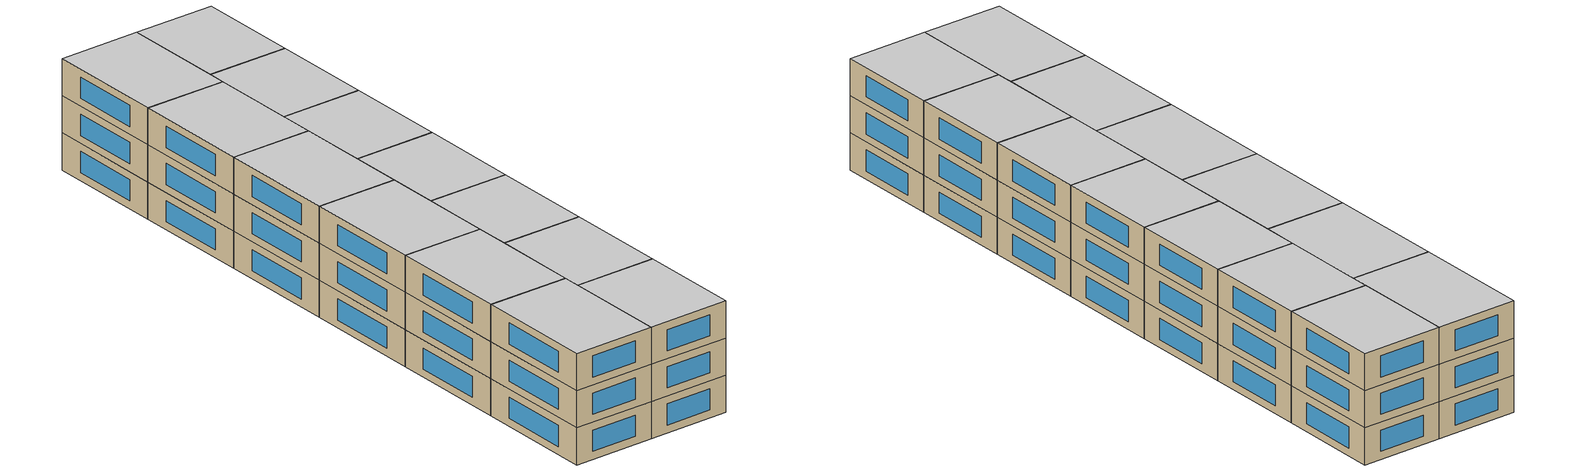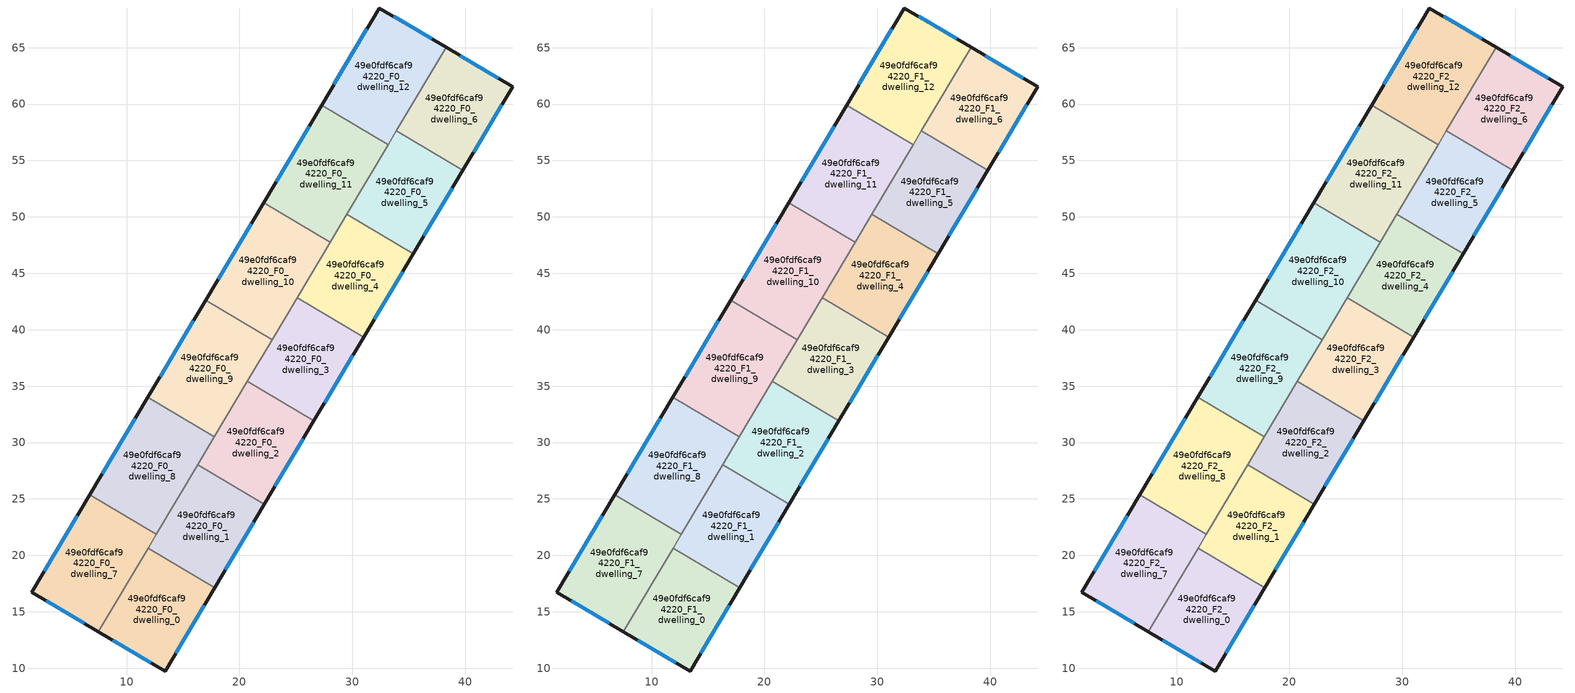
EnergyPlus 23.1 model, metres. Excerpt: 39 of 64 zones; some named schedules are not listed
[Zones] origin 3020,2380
49e0fdf6caf94220_F0_dwelling_0
 floor ground (EU_floor_Construction): 17.81,17.14 13.41,9.75 7.51,13.24 11.92,20.65 z0
 wall outside (EU_wall_Construction): 7.51,13.24 13.41,9.75 17.81,17.14 z0:3
 wall to 49e0fdf6caf94220_F0_dwelling_1 (EU_wall_Construction): 17.81,17.14 11.92,20.65 z0:3
 wall to 49e0fdf6caf94220_F0_dwelling_7 (EU_wall_Construction): 11.92,20.65 7.51,13.24 z0:3
 window (EU_Window_Construction): 14.36,11.34 16.87,15.56 / 8.78,12.49 12.15,10.5 z0.64:2.36
49e0fdf6caf94220_F0_dwelling_1
 floor ground (EU_floor_Construction): 22.21,24.54 17.81,17.14 11.92,20.65 16.32,28.05 z0
 wall outside (EU_wall_Construction): 17.81,17.14 22.21,24.54 z0:3
 wall to 49e0fdf6caf94220_F0_dwelling_2 (EU_wall_Construction): 22.21,24.54 16.32,28.05 z0:3
 wall to 49e0fdf6caf94220_F0_dwelling_8 (EU_wall_Construction): 16.32,28.05 12.64,21.86 z0:3
 wall to 49e0fdf6caf94220_F0_dwelling_7 (EU_wall_Construction): 12.64,21.86 11.92,20.65 z0:3
 window (EU_Window_Construction): 18.75,18.73 21.27,22.96 z0.64:2.36
49e0fdf6caf94220_F0_dwelling_10
 floor ground (EU_floor_Construction): 28.04,47.75 22.9,39.12 17.01,42.63 22.14,51.26 z0
 wall outside (EU_wall_Construction): 22.14,51.26 17.01,42.63 z0:3
 wall to 49e0fdf6caf94220_F0_dwelling_11 (EU_wall_Construction): 28.04,47.75 22.14,51.26 z0:3
 wall to 49e0fdf6caf94220_F0_dwelling_9 (EU_wall_Construction): 17.01,42.63 22.9,39.12 z0:3
 wall to 49e0fdf6caf94220_F0_dwelling_4 (EU_wall_Construction): 25.11,42.84 28.04,47.75 z0:3
 wall to 49e0fdf6caf94220_F0_dwelling_3 (EU_wall_Construction): 22.9,39.12 25.11,42.84 z0:3
 window (EU_Window_Construction): 21.04,49.41 18.11,44.48 z0.64:2.36
49e0fdf6caf94220_F0_dwelling_11
 floor ground (EU_floor_Construction): 33.17,56.39 28.04,47.75 22.14,51.26 27.28,59.89 z0
 wall outside (EU_wall_Construction): 27.28,59.89 22.14,51.26 z0:3
 wall to 49e0fdf6caf94220_F0_dwelling_12 (EU_wall_Construction): 33.17,56.39 27.28,59.89 z0:3
 wall to 49e0fdf6caf94220_F0_dwelling_5 (EU_wall_Construction): 29.51,50.24 33.17,56.39 z0:3
 wall to 49e0fdf6caf94220_F0_dwelling_4 (EU_wall_Construction): 28.04,47.75 29.51,50.24 z0:3
 window (EU_Window_Construction): 26.18,58.04 23.24,53.11 z0.64:2.36
49e0fdf6caf94220_F0_dwelling_12
 floor ground (EU_floor_Construction): 38.31,65.03 33.17,56.39 27.28,59.89 32.41,68.51 z0
 wall outside (EU_wall_Construction): 38.31,65.03 32.41,68.51 27.28,59.89 z0:3
 wall to 49e0fdf6caf94220_F0_dwelling_6 (EU_wall_Construction): 33.91,57.64 38.31,65.03 z0:3
 wall to 49e0fdf6caf94220_F0_dwelling_5 (EU_wall_Construction): 33.17,56.39 33.91,57.64 z0:3
 window (EU_Window_Construction): 37.04,65.77 33.67,67.77 / 31.31,66.67 28.38,61.74 z0.64:2.36
49e0fdf6caf94220_F0_dwelling_2
 floor ground (EU_floor_Construction): 26.61,31.94 22.21,24.54 16.32,28.05 20.72,35.44 z0
 wall outside (EU_wall_Construction): 22.21,24.54 26.61,31.94 z0:3
 wall to 49e0fdf6caf94220_F0_dwelling_3 (EU_wall_Construction): 26.61,31.94 20.72,35.44 z0:3
 wall to 49e0fdf6caf94220_F0_dwelling_9 (EU_wall_Construction): 20.72,35.44 17.77,30.49 z0:3
 wall to 49e0fdf6caf94220_F0_dwelling_8 (EU_wall_Construction): 17.77,30.49 16.32,28.05 z0:3
 window (EU_Window_Construction): 23.15,26.13 25.67,30.35 z0.64:2.36
49e0fdf6caf94220_F0_dwelling_3
 floor ground (EU_floor_Construction): 31.01,39.34 26.61,31.94 20.72,35.44 25.11,42.84 z0
 wall outside (EU_wall_Construction): 26.61,31.94 31.01,39.34 z0:3
 wall to 49e0fdf6caf94220_F0_dwelling_4 (EU_wall_Construction): 31.01,39.34 25.11,42.84 z0:3
 wall to 49e0fdf6caf94220_F0_dwelling_9 (EU_wall_Construction): 22.9,39.12 20.71,35.44 z0:3
 window (EU_Window_Construction): 27.55,33.52 30.07,37.75 z0.64:2.36
49e0fdf6caf94220_F0_dwelling_4
 floor ground (EU_floor_Construction): 35.41,46.73 31.01,39.34 25.11,42.84 29.52,50.24 z0
 wall outside (EU_wall_Construction): 31.01,39.34 35.41,46.73 z0:3
 wall to 49e0fdf6caf94220_F0_dwelling_5 (EU_wall_Construction): 35.41,46.73 29.52,50.24 z0:3
 window (EU_Window_Construction): 31.95,40.92 34.47,45.15 z0.64:2.36
49e0fdf6caf94220_F0_dwelling_5
 floor ground (EU_floor_Construction): 39.81,54.13 35.41,46.73 29.52,50.24 33.91,57.64 z0
 wall outside (EU_wall_Construction): 35.41,46.73 39.81,54.13 z0:3
 wall to 49e0fdf6caf94220_F0_dwelling_6 (EU_wall_Construction): 39.81,54.13 33.91,57.64 z0:3
 window (EU_Window_Construction): 36.35,48.32 38.87,52.55 z0.64:2.36
49e0fdf6caf94220_F0_dwelling_6
 floor ground (EU_floor_Construction): 44.21,61.54 39.81,54.13 33.91,57.64 38.31,65.03 z0
 wall outside (EU_wall_Construction): 39.81,54.13 44.21,61.54 38.31,65.03 z0:3
 window (EU_Window_Construction): 42.95,62.29 39.57,64.28 / 40.75,55.72 43.27,59.95 z0.64:2.36
49e0fdf6caf94220_F0_dwelling_7
 floor ground (EU_floor_Construction): 12.64,21.86 7.51,13.24 1.61,16.73 6.74,25.37 z0
 wall outside (EU_wall_Construction): 6.74,25.37 1.61,16.73 7.51,13.24 z0:3
 wall to 49e0fdf6caf94220_F0_dwelling_8 (EU_wall_Construction): 12.64,21.86 6.74,25.37 z0:3
 window (EU_Window_Construction): 2.87,15.98 6.25,13.99 / 5.64,23.52 2.71,18.58 z0.64:2.36
49e0fdf6caf94220_F0_dwelling_8
 floor ground (EU_floor_Construction): 17.77,30.49 12.64,21.86 6.74,25.37 11.88,34 z0
 wall outside (EU_wall_Construction): 11.88,34 6.74,25.37 z0:3
 wall to 49e0fdf6caf94220_F0_dwelling_9 (EU_wall_Construction): 17.77,30.49 11.88,34 z0:3
 window (EU_Window_Construction): 10.78,32.15 7.84,27.22 z0.64:2.36
49e0fdf6caf94220_F0_dwelling_9
 floor ground (EU_floor_Construction): 22.9,39.12 17.77,30.49 11.88,34 17.01,42.63 z0
 wall outside (EU_wall_Construction): 17.01,42.63 11.88,34 z0:3
 window (EU_Window_Construction): 15.91,40.78 12.98,35.85 z0.64:2.36
49e0fdf6caf94220_F1_dwelling_0
 floor to 49e0fdf6caf94220_F0_dwelling_0 (EU_floor_Construction): 17.81,17.14 13.41,9.75 7.51,13.24 11.92,20.65 z3
 wall outside (EU_wall_Construction): 7.51,13.24 13.41,9.75 17.81,17.14 z3:6
 wall to 49e0fdf6caf94220_F1_dwelling_1 (EU_wall_Construction): 17.81,17.14 11.92,20.65 z3:6
 wall to 49e0fdf6caf94220_F1_dwelling_7 (EU_wall_Construction): 11.92,20.65 7.51,13.24 z3:6
 window (EU_Window_Construction): 14.36,11.34 16.87,15.56 / 8.78,12.49 12.15,10.5 z3.64:5.36
49e0fdf6caf94220_F1_dwelling_1
 floor to 49e0fdf6caf94220_F0_dwelling_1 (EU_floor_Construction): 22.21,24.54 17.81,17.14 11.92,20.65 16.32,28.05 z3
 wall outside (EU_wall_Construction): 17.81,17.14 22.21,24.54 z3:6
 wall to 49e0fdf6caf94220_F1_dwelling_2 (EU_wall_Construction): 22.21,24.54 16.32,28.05 z3:6
 wall to 49e0fdf6caf94220_F1_dwelling_8 (EU_wall_Construction): 16.32,28.05 12.64,21.86 z3:6
 wall to 49e0fdf6caf94220_F1_dwelling_7 (EU_wall_Construction): 12.64,21.86 11.92,20.65 z3:6
 window (EU_Window_Construction): 18.75,18.73 21.27,22.96 z3.64:5.36
49e0fdf6caf94220_F1_dwelling_10
 floor to 49e0fdf6caf94220_F0_dwelling_10 (EU_floor_Construction): 28.04,47.75 22.9,39.12 17.01,42.63 22.14,51.26 z3
 wall outside (EU_wall_Construction): 22.14,51.26 17.01,42.63 z3:6
 wall to 49e0fdf6caf94220_F1_dwelling_11 (EU_wall_Construction): 28.04,47.75 22.14,51.26 z3:6
 wall to 49e0fdf6caf94220_F1_dwelling_9 (EU_wall_Construction): 17.01,42.63 22.9,39.12 z3:6
 wall to 49e0fdf6caf94220_F1_dwelling_4 (EU_wall_Construction): 25.11,42.84 28.04,47.75 z3:6
 wall to 49e0fdf6caf94220_F1_dwelling_3 (EU_wall_Construction): 22.9,39.12 25.11,42.84 z3:6
 window (EU_Window_Construction): 21.04,49.41 18.11,44.48 z3.64:5.36
49e0fdf6caf94220_F1_dwelling_11
 floor to 49e0fdf6caf94220_F0_dwelling_11 (EU_floor_Construction): 33.17,56.39 28.04,47.75 22.14,51.26 27.28,59.89 z3
 wall outside (EU_wall_Construction): 27.28,59.89 22.14,51.26 z3:6
 wall to 49e0fdf6caf94220_F1_dwelling_12 (EU_wall_Construction): 33.17,56.39 27.28,59.89 z3:6
 wall to 49e0fdf6caf94220_F1_dwelling_5 (EU_wall_Construction): 29.51,50.24 33.17,56.39 z3:6
 wall to 49e0fdf6caf94220_F1_dwelling_4 (EU_wall_Construction): 28.04,47.75 29.51,50.24 z3:6
 window (EU_Window_Construction): 26.18,58.04 23.24,53.11 z3.64:5.36
49e0fdf6caf94220_F1_dwelling_12
 floor to 49e0fdf6caf94220_F0_dwelling_12 (EU_floor_Construction): 38.31,65.03 33.17,56.39 27.28,59.89 32.41,68.51 z3
 wall outside (EU_wall_Construction): 38.31,65.03 32.41,68.51 27.28,59.89 z3:6
 wall to 49e0fdf6caf94220_F1_dwelling_6 (EU_wall_Construction): 33.91,57.64 38.31,65.03 z3:6
 wall to 49e0fdf6caf94220_F1_dwelling_5 (EU_wall_Construction): 33.17,56.39 33.91,57.64 z3:6
 window (EU_Window_Construction): 37.04,65.77 33.67,67.77 / 31.31,66.67 28.38,61.74 z3.64:5.36
49e0fdf6caf94220_F1_dwelling_2
 floor to 49e0fdf6caf94220_F0_dwelling_2 (EU_floor_Construction): 26.61,31.94 22.21,24.54 16.32,28.05 20.72,35.44 z3
 wall outside (EU_wall_Construction): 22.21,24.54 26.61,31.94 z3:6
 wall to 49e0fdf6caf94220_F1_dwelling_3 (EU_wall_Construction): 26.61,31.94 20.72,35.44 z3:6
 wall to 49e0fdf6caf94220_F1_dwelling_9 (EU_wall_Construction): 20.72,35.44 17.77,30.49 z3:6
 wall to 49e0fdf6caf94220_F1_dwelling_8 (EU_wall_Construction): 17.77,30.49 16.32,28.05 z3:6
 window (EU_Window_Construction): 23.15,26.13 25.67,30.35 z3.64:5.36
49e0fdf6caf94220_F1_dwelling_3
 floor to 49e0fdf6caf94220_F0_dwelling_3 (EU_floor_Construction): 31.01,39.34 26.61,31.94 20.72,35.44 25.11,42.84 z3
 wall outside (EU_wall_Construction): 26.61,31.94 31.01,39.34 z3:6
 wall to 49e0fdf6caf94220_F1_dwelling_4 (EU_wall_Construction): 31.01,39.34 25.11,42.84 z3:6
 wall to 49e0fdf6caf94220_F1_dwelling_9 (EU_wall_Construction): 22.9,39.12 20.71,35.44 z3:6
 window (EU_Window_Construction): 27.55,33.52 30.07,37.75 z3.64:5.36
49e0fdf6caf94220_F1_dwelling_4
 floor to 49e0fdf6caf94220_F0_dwelling_4 (EU_floor_Construction): 35.41,46.73 31.01,39.34 25.11,42.84 29.52,50.24 z3
 wall outside (EU_wall_Construction): 31.01,39.34 35.41,46.73 z3:6
 wall to 49e0fdf6caf94220_F1_dwelling_5 (EU_wall_Construction): 35.41,46.73 29.52,50.24 z3:6
 window (EU_Window_Construction): 31.95,40.92 34.47,45.15 z3.64:5.36
49e0fdf6caf94220_F1_dwelling_5
 floor to 49e0fdf6caf94220_F0_dwelling_5 (EU_floor_Construction): 39.81,54.13 35.41,46.73 29.52,50.24 33.91,57.64 z3
 wall outside (EU_wall_Construction): 35.41,46.73 39.81,54.13 z3:6
 wall to 49e0fdf6caf94220_F1_dwelling_6 (EU_wall_Construction): 39.81,54.13 33.91,57.64 z3:6
 window (EU_Window_Construction): 36.35,48.32 38.87,52.55 z3.64:5.36
49e0fdf6caf94220_F1_dwelling_6
 floor to 49e0fdf6caf94220_F0_dwelling_6 (EU_floor_Construction): 44.21,61.54 39.81,54.13 33.91,57.64 38.31,65.03 z3
 wall outside (EU_wall_Construction): 39.81,54.13 44.21,61.54 38.31,65.03 z3:6
 window (EU_Window_Construction): 42.95,62.29 39.57,64.28 / 40.75,55.72 43.27,59.95 z3.64:5.36
49e0fdf6caf94220_F1_dwelling_7
 floor to 49e0fdf6caf94220_F0_dwelling_7 (EU_floor_Construction): 12.64,21.86 7.51,13.24 1.61,16.73 6.74,25.37 z3
 wall outside (EU_wall_Construction): 6.74,25.37 1.61,16.73 7.51,13.24 z3:6
 wall to 49e0fdf6caf94220_F1_dwelling_8 (EU_wall_Construction): 12.64,21.86 6.74,25.37 z3:6
 window (EU_Window_Construction): 2.87,15.98 6.25,13.99 / 5.64,23.52 2.71,18.58 z3.64:5.36
49e0fdf6caf94220_F1_dwelling_8
 floor to 49e0fdf6caf94220_F0_dwelling_8 (EU_floor_Construction): 17.77,30.49 12.64,21.86 6.74,25.37 11.88,34 z3
 wall outside (EU_wall_Construction): 11.88,34 6.74,25.37 z3:6
 wall to 49e0fdf6caf94220_F1_dwelling_9 (EU_wall_Construction): 17.77,30.49 11.88,34 z3:6
 window (EU_Window_Construction): 10.78,32.15 7.84,27.22 z3.64:5.36
49e0fdf6caf94220_F1_dwelling_9
 floor to 49e0fdf6caf94220_F0_dwelling_9 (EU_floor_Construction): 22.9,39.12 17.77,30.49 11.88,34 17.01,42.63 z3
 wall outside (EU_wall_Construction): 17.01,42.63 11.88,34 z3:6
 window (EU_Window_Construction): 15.91,40.78 12.98,35.85 z3.64:5.36
49e0fdf6caf94220_F2_dwelling_0
 floor to 49e0fdf6caf94220_F1_dwelling_0 (EU_floor_Construction): 17.81,17.14 13.41,9.75 7.51,13.24 11.92,20.65 z6
 wall outside (EU_wall_Construction): 7.51,13.24 13.41,9.75 17.81,17.14 z6:9
 wall to 49e0fdf6caf94220_F2_dwelling_1 (EU_wall_Construction): 17.81,17.14 11.92,20.65 z6:9
 wall to 49e0fdf6caf94220_F2_dwelling_7 (EU_wall_Construction): 11.92,20.65 7.51,13.24 z6:9
 window (EU_Window_Construction): 14.36,11.34 16.87,15.56 / 8.78,12.49 12.15,10.5 z6.64:8.36
 ceiling to 49e0fdf6caf94220_F3_dwelling_0 (EU_floor_Construction): 13.41,9.75 17.81,17.14 11.92,20.65 7.51,13.24 z9
49e0fdf6caf94220_F2_dwelling_1
 floor to 49e0fdf6caf94220_F1_dwelling_1 (EU_floor_Construction): 22.21,24.54 17.81,17.14 11.92,20.65 16.32,28.05 z6
 wall outside (EU_wall_Construction): 17.81,17.14 22.21,24.54 z6:9
 wall to 49e0fdf6caf94220_F2_dwelling_2 (EU_wall_Construction): 22.21,24.54 16.32,28.05 z6:9
 wall to 49e0fdf6caf94220_F2_dwelling_8 (EU_wall_Construction): 16.32,28.05 12.64,21.86 z6:9
 wall to 49e0fdf6caf94220_F2_dwelling_7 (EU_wall_Construction): 12.64,21.86 11.92,20.65 z6:9
 window (EU_Window_Construction): 18.75,18.73 21.27,22.96 z6.64:8.36
 ceiling to 49e0fdf6caf94220_F3_dwelling_1 (EU_floor_Construction): 17.81,17.14 22.21,24.54 16.32,28.05 11.92,20.65 z9
49e0fdf6caf94220_F2_dwelling_10
 floor to 49e0fdf6caf94220_F1_dwelling_10 (EU_floor_Construction): 28.04,47.75 22.9,39.12 17.01,42.63 22.14,51.26 z6
 wall outside (EU_wall_Construction): 22.14,51.26 17.01,42.63 z6:9
 wall to 49e0fdf6caf94220_F2_dwelling_11 (EU_wall_Construction): 28.04,47.75 22.14,51.26 z6:9
 wall to 49e0fdf6caf94220_F2_dwelling_9 (EU_wall_Construction): 17.01,42.63 22.9,39.12 z6:9
 wall to 49e0fdf6caf94220_F2_dwelling_4 (EU_wall_Construction): 25.11,42.84 28.04,47.75 z6:9
 wall to 49e0fdf6caf94220_F2_dwelling_3 (EU_wall_Construction): 22.9,39.12 25.11,42.84 z6:9
 window (EU_Window_Construction): 21.04,49.41 18.11,44.48 z6.64:8.36
 ceiling to 49e0fdf6caf94220_F3_dwelling_10 (EU_floor_Construction): 22.9,39.12 28.04,47.75 22.14,51.26 17.01,42.63 z9
49e0fdf6caf94220_F2_dwelling_11
 floor to 49e0fdf6caf94220_F1_dwelling_11 (EU_floor_Construction): 33.17,56.39 28.04,47.75 22.14,51.26 27.28,59.89 z6
 wall outside (EU_wall_Construction): 27.28,59.89 22.14,51.26 z6:9
 wall to 49e0fdf6caf94220_F2_dwelling_12 (EU_wall_Construction): 33.17,56.39 27.28,59.89 z6:9
 wall to 49e0fdf6caf94220_F2_dwelling_5 (EU_wall_Construction): 29.51,50.24 33.17,56.39 z6:9
 wall to 49e0fdf6caf94220_F2_dwelling_4 (EU_wall_Construction): 28.04,47.75 29.51,50.24 z6:9
 window (EU_Window_Construction): 26.18,58.04 23.24,53.11 z6.64:8.36
 ceiling to 49e0fdf6caf94220_F3_dwelling_11 (EU_floor_Construction): 28.04,47.75 33.17,56.39 27.28,59.89 22.14,51.26 z9
49e0fdf6caf94220_F2_dwelling_12
 floor to 49e0fdf6caf94220_F1_dwelling_12 (EU_floor_Construction): 38.31,65.03 33.17,56.39 27.28,59.89 32.41,68.51 z6
 wall outside (EU_wall_Construction): 38.31,65.03 32.41,68.51 27.28,59.89 z6:9
 wall to 49e0fdf6caf94220_F2_dwelling_6 (EU_wall_Construction): 33.91,57.64 38.31,65.03 z6:9
 wall to 49e0fdf6caf94220_F2_dwelling_5 (EU_wall_Construction): 33.17,56.39 33.91,57.64 z6:9
 window (EU_Window_Construction): 37.04,65.77 33.67,67.77 / 31.31,66.67 28.38,61.74 z6.64:8.36
 ceiling to 49e0fdf6caf94220_F3_dwelling_12 (EU_floor_Construction): 33.17,56.39 38.31,65.03 32.41,68.51 27.28,59.89 z9
49e0fdf6caf94220_F2_dwelling_2
 floor to 49e0fdf6caf94220_F1_dwelling_2 (EU_floor_Construction): 26.61,31.94 22.21,24.54 16.32,28.05 20.72,35.44 z6
 wall outside (EU_wall_Construction): 22.21,24.54 26.61,31.94 z6:9
 wall to 49e0fdf6caf94220_F2_dwelling_3 (EU_wall_Construction): 26.61,31.94 20.72,35.44 z6:9
 wall to 49e0fdf6caf94220_F2_dwelling_9 (EU_wall_Construction): 20.72,35.44 17.77,30.49 z6:9
 wall to 49e0fdf6caf94220_F2_dwelling_8 (EU_wall_Construction): 17.77,30.49 16.32,28.05 z6:9
 window (EU_Window_Construction): 23.15,26.13 25.67,30.35 z6.64:8.36
 ceiling to 49e0fdf6caf94220_F3_dwelling_2 (EU_floor_Construction): 22.21,24.54 26.61,31.94 20.72,35.44 16.32,28.05 z9
49e0fdf6caf94220_F2_dwelling_3
 floor to 49e0fdf6caf94220_F1_dwelling_3 (EU_floor_Construction): 31.01,39.34 26.61,31.94 20.72,35.44 25.11,42.84 z6
 wall outside (EU_wall_Construction): 26.61,31.94 31.01,39.34 z6:9
 wall to 49e0fdf6caf94220_F2_dwelling_4 (EU_wall_Construction): 31.01,39.34 25.11,42.84 z6:9
 wall to 49e0fdf6caf94220_F2_dwelling_9 (EU_wall_Construction): 22.9,39.12 20.71,35.44 z6:9
 window (EU_Window_Construction): 27.55,33.52 30.07,37.75 z6.64:8.36
 ceiling to 49e0fdf6caf94220_F3_dwelling_3 (EU_floor_Construction): 26.61,31.94 31.01,39.34 25.11,42.84 20.72,35.44 z9
49e0fdf6caf94220_F2_dwelling_4
 floor to 49e0fdf6caf94220_F1_dwelling_4 (EU_floor_Construction): 35.41,46.73 31.01,39.34 25.11,42.84 29.52,50.24 z6
 wall outside (EU_wall_Construction): 31.01,39.34 35.41,46.73 z6:9
 wall to 49e0fdf6caf94220_F2_dwelling_5 (EU_wall_Construction): 35.41,46.73 29.52,50.24 z6:9
 window (EU_Window_Construction): 31.95,40.92 34.47,45.15 z6.64:8.36
 ceiling to 49e0fdf6caf94220_F3_dwelling_4 (EU_floor_Construction): 31.01,39.34 35.41,46.73 29.52,50.24 25.11,42.84 z9
49e0fdf6caf94220_F2_dwelling_5
 floor to 49e0fdf6caf94220_F1_dwelling_5 (EU_floor_Construction): 39.81,54.13 35.41,46.73 29.52,50.24 33.91,57.64 z6
 wall outside (EU_wall_Construction): 35.41,46.73 39.81,54.13 z6:9
 wall to 49e0fdf6caf94220_F2_dwelling_6 (EU_wall_Construction): 39.81,54.13 33.91,57.64 z6:9
 window (EU_Window_Construction): 36.35,48.32 38.87,52.55 z6.64:8.36
 ceiling to 49e0fdf6caf94220_F3_dwelling_5 (EU_floor_Construction): 35.41,46.73 39.81,54.13 33.91,57.64 29.52,50.24 z9
49e0fdf6caf94220_F2_dwelling_6
 floor to 49e0fdf6caf94220_F1_dwelling_6 (EU_floor_Construction): 44.21,61.54 39.81,54.13 33.91,57.64 38.31,65.03 z6
 wall outside (EU_wall_Construction): 39.81,54.13 44.21,61.54 38.31,65.03 z6:9
 window (EU_Window_Construction): 42.95,62.29 39.57,64.28 / 40.75,55.72 43.27,59.95 z6.64:8.36
 ceiling to 49e0fdf6caf94220_F3_dwelling_6 (EU_floor_Construction): 39.81,54.13 44.21,61.54 38.31,65.03 33.91,57.64 z9
49e0fdf6caf94220_F2_dwelling_7
 floor to 49e0fdf6caf94220_F1_dwelling_7 (EU_floor_Construction): 12.64,21.86 7.51,13.24 1.61,16.73 6.74,25.37 z6
 wall outside (EU_wall_Construction): 6.74,25.37 1.61,16.73 7.51,13.24 z6:9
 wall to 49e0fdf6caf94220_F2_dwelling_8 (EU_wall_Construction): 12.64,21.86 6.74,25.37 z6:9
 window (EU_Window_Construction): 2.87,15.98 6.25,13.99 / 5.64,23.52 2.71,18.58 z6.64:8.36
 ceiling to 49e0fdf6caf94220_F3_dwelling_7 (EU_floor_Construction): 7.51,13.24 12.64,21.86 6.74,25.37 1.61,16.73 z9
49e0fdf6caf94220_F2_dwelling_8
 floor to 49e0fdf6caf94220_F1_dwelling_8 (EU_floor_Construction): 17.77,30.49 12.64,21.86 6.74,25.37 11.88,34 z6
 wall outside (EU_wall_Construction): 11.88,34 6.74,25.37 z6:9
 wall to 49e0fdf6caf94220_F2_dwelling_9 (EU_wall_Construction): 17.77,30.49 11.88,34 z6:9
 window (EU_Window_Construction): 10.78,32.15 7.84,27.22 z6.64:8.36
 ceiling to 49e0fdf6caf94220_F3_dwelling_8 (EU_floor_Construction): 12.64,21.86 17.77,30.49 11.88,34 6.74,25.37 z9
49e0fdf6caf94220_F2_dwelling_9
 floor to 49e0fdf6caf94220_F1_dwelling_9 (EU_floor_Construction): 22.9,39.12 17.77,30.49 11.88,34 17.01,42.63 z6
 wall outside (EU_wall_Construction): 17.01,42.63 11.88,34 z6:9
 window (EU_Window_Construction): 15.91,40.78 12.98,35.85 z6.64:8.36
 ceiling to 49e0fdf6caf94220_F3_dwelling_9 (EU_floor_Construction): 17.77,30.49 22.9,39.12 17.01,42.63 11.88,34 z9
[Building]
EU S2 Campaign: North Axis=0; Terrain=City; Solar Distribution=FullExterior
[Site:Location]
Yerevan-Zvartnots.Intl.AP: Latitude=40.15; Longitude=44.383; Time Zone=4; Elevation=854
[SizingPeriod:WeatherFileDays]
AnnualSizingPeriod: Begin Month=1; Begin Day of Month=1; End Month=12; End Day of Month=31; Day of Week for Start Day=Monday; Use Weather File Daylight Saving Period=No; Use Weather File Rain and Snow Indicators=No
[MATERIAL]
EU_InternalMass_Material: Roughness=MediumRough; Thickness=0.1; Conductivity=1; Density=1800; Specific Heat=900; Thermal Absorptance=0.9; Solar Absorptance=0.7; Visible Absorptance=0.7
[MATERIAL:NOMASS] Roughness=MediumRough; Thermal Absorptance=0.9; Solar Absorptance=0.7; Visible Absorptance=0.7
Name | Thermal Resistance
EU_wall_NoMass | 1.05043
EU_floor_NoMass | 0.478065
[WINDOWMATERIAL:SIMPLEGLAZINGSYSTEM]
EU_Window_SimpleGlazing: UFactor=2.5566; Solar Heat Gain Coefficient=0.75; Visible Transmittance=0.75
[CONSTRUCTION]
EU_wall_Construction: EU_wall_NoMass
EU_floor_Construction: EU_floor_NoMass
EU_Window_Construction: EU_Window_SimpleGlazing
EU_InternalMass_Construction: EU_InternalMass_Material
[ZONE] Type=1; Multiplier=1; Ceiling Height=autocalculate; Floor Area=autocalculate; Part of Total Floor Area=Yes
Name | Volume
49e0fdf6caf94220_F0_dwelling_0; 49e0fdf6caf94220_F1_dwelling_0; 49e0fdf6caf94220_F2_dwelling_0 | 177.053
49e0fdf6caf94220_F0_dwelling_1; 49e0fdf6caf94220_F1_dwelling_1; 49e0fdf6caf94220_F2_dwelling_1; 49e0fdf6caf94220_F0_dwelling_5; 49e0fdf6caf94220_F1_dwelling_5; 49e0fdf6caf94220_F2_dwelling_5 | 177.061
49e0fdf6caf94220_F0_dwelling_10; 49e0fdf6caf94220_F1_dwelling_10; 49e0fdf6caf94220_F2_dwelling_10; 49e0fdf6caf94220_F0_dwelling_11; 49e0fdf6caf94220_F1_dwelling_11; 49e0fdf6caf94220_F2_dwelling_11 | 206.546
49e0fdf6caf94220_F0_dwelling_12; 49e0fdf6caf94220_F1_dwelling_12; 49e0fdf6caf94220_F2_dwelling_12 | 206.555
49e0fdf6caf94220_F0_dwelling_2; 49e0fdf6caf94220_F1_dwelling_2; 49e0fdf6caf94220_F2_dwelling_2 | 177.06
49e0fdf6caf94220_F0_dwelling_3; 49e0fdf6caf94220_F1_dwelling_3; 49e0fdf6caf94220_F2_dwelling_3 | 177.062
49e0fdf6caf94220_F0_dwelling_4; 49e0fdf6caf94220_F1_dwelling_4; 49e0fdf6caf94220_F2_dwelling_4 | 177.056
49e0fdf6caf94220_F0_dwelling_6; 49e0fdf6caf94220_F1_dwelling_6; 49e0fdf6caf94220_F2_dwelling_6 | 177.07
49e0fdf6caf94220_F0_dwelling_7; 49e0fdf6caf94220_F1_dwelling_7; 49e0fdf6caf94220_F2_dwelling_7 | 206.543
49e0fdf6caf94220_F0_dwelling_8; 49e0fdf6caf94220_F1_dwelling_8; 49e0fdf6caf94220_F2_dwelling_8 | 206.554
49e0fdf6caf94220_F0_dwelling_9; 49e0fdf6caf94220_F1_dwelling_9; 49e0fdf6caf94220_F2_dwelling_9 | 206.526
[INTERNALMASS] Construction=EU_InternalMass_Construction
Name | Zone or ZoneList | Surface Area
49e0fdf6caf94220_F0_dwelling_0_EU_InternalMass | 49e0fdf6caf94220_F0_dwelling_0 | 59.0178
49e0fdf6caf94220_F0_dwelling_1_EU_InternalMass | 49e0fdf6caf94220_F0_dwelling_1 | 59.0204
49e0fdf6caf94220_F0_dwelling_2_EU_InternalMass | 49e0fdf6caf94220_F0_dwelling_2 | 59.0199
49e0fdf6caf94220_F0_dwelling_3_EU_InternalMass | 49e0fdf6caf94220_F0_dwelling_3 | 59.0204
49e0fdf6caf94220_F0_dwelling_4_EU_InternalMass | 49e0fdf6caf94220_F0_dwelling_4 | 59.0184
49e0fdf6caf94220_F0_dwelling_5_EU_InternalMass | 49e0fdf6caf94220_F0_dwelling_5 | 59.0204
49e0fdf6caf94220_F0_dwelling_6_EU_InternalMass | 49e0fdf6caf94220_F0_dwelling_6 | 59.0232
49e0fdf6caf94220_F0_dwelling_7_EU_InternalMass | 49e0fdf6caf94220_F0_dwelling_7 | 68.8477
49e0fdf6caf94220_F0_dwelling_8_EU_InternalMass | 49e0fdf6caf94220_F0_dwelling_8 | 68.8511
49e0fdf6caf94220_F0_dwelling_9_EU_InternalMass | 49e0fdf6caf94220_F0_dwelling_9 | 68.8421
49e0fdf6caf94220_F0_dwelling_10_EU_InternalMass | 49e0fdf6caf94220_F0_dwelling_10 | 68.8485
49e0fdf6caf94220_F0_dwelling_11_EU_InternalMass | 49e0fdf6caf94220_F0_dwelling_11 | 68.8485
49e0fdf6caf94220_F0_dwelling_12_EU_InternalMass | 49e0fdf6caf94220_F0_dwelling_12 | 68.8515
49e0fdf6caf94220_F1_dwelling_0_EU_InternalMass | 49e0fdf6caf94220_F1_dwelling_0 | 59.0178
49e0fdf6caf94220_F1_dwelling_1_EU_InternalMass | 49e0fdf6caf94220_F1_dwelling_1 | 59.0204
49e0fdf6caf94220_F1_dwelling_2_EU_InternalMass | 49e0fdf6caf94220_F1_dwelling_2 | 59.0199
49e0fdf6caf94220_F1_dwelling_3_EU_InternalMass | 49e0fdf6caf94220_F1_dwelling_3 | 59.0204
49e0fdf6caf94220_F1_dwelling_4_EU_InternalMass | 49e0fdf6caf94220_F1_dwelling_4 | 59.0184
49e0fdf6caf94220_F1_dwelling_5_EU_InternalMass | 49e0fdf6caf94220_F1_dwelling_5 | 59.0204
49e0fdf6caf94220_F1_dwelling_6_EU_InternalMass | 49e0fdf6caf94220_F1_dwelling_6 | 59.0232
49e0fdf6caf94220_F1_dwelling_7_EU_InternalMass | 49e0fdf6caf94220_F1_dwelling_7 | 68.8477
49e0fdf6caf94220_F1_dwelling_8_EU_InternalMass | 49e0fdf6caf94220_F1_dwelling_8 | 68.8511
49e0fdf6caf94220_F1_dwelling_9_EU_InternalMass | 49e0fdf6caf94220_F1_dwelling_9 | 68.8421
49e0fdf6caf94220_F1_dwelling_10_EU_InternalMass | 49e0fdf6caf94220_F1_dwelling_10 | 68.8485
49e0fdf6caf94220_F1_dwelling_11_EU_InternalMass | 49e0fdf6caf94220_F1_dwelling_11 | 68.8485
49e0fdf6caf94220_F1_dwelling_12_EU_InternalMass | 49e0fdf6caf94220_F1_dwelling_12 | 68.8515
49e0fdf6caf94220_F2_dwelling_0_EU_InternalMass | 49e0fdf6caf94220_F2_dwelling_0 | 59.0178
49e0fdf6caf94220_F2_dwelling_1_EU_InternalMass | 49e0fdf6caf94220_F2_dwelling_1 | 59.0204
49e0fdf6caf94220_F2_dwelling_2_EU_InternalMass | 49e0fdf6caf94220_F2_dwelling_2 | 59.0199
49e0fdf6caf94220_F2_dwelling_3_EU_InternalMass | 49e0fdf6caf94220_F2_dwelling_3 | 59.0204
49e0fdf6caf94220_F2_dwelling_4_EU_InternalMass | 49e0fdf6caf94220_F2_dwelling_4 | 59.0184
49e0fdf6caf94220_F2_dwelling_5_EU_InternalMass | 49e0fdf6caf94220_F2_dwelling_5 | 59.0204
49e0fdf6caf94220_F2_dwelling_6_EU_InternalMass | 49e0fdf6caf94220_F2_dwelling_6 | 59.0232
49e0fdf6caf94220_F2_dwelling_7_EU_InternalMass | 49e0fdf6caf94220_F2_dwelling_7 | 68.8477
49e0fdf6caf94220_F2_dwelling_8_EU_InternalMass | 49e0fdf6caf94220_F2_dwelling_8 | 68.8511
49e0fdf6caf94220_F2_dwelling_9_EU_InternalMass | 49e0fdf6caf94220_F2_dwelling_9 | 68.8421
49e0fdf6caf94220_F2_dwelling_10_EU_InternalMass | 49e0fdf6caf94220_F2_dwelling_10 | 68.8485
49e0fdf6caf94220_F2_dwelling_11_EU_InternalMass | 49e0fdf6caf94220_F2_dwelling_11 | 68.8485
49e0fdf6caf94220_F2_dwelling_12_EU_InternalMass | 49e0fdf6caf94220_F2_dwelling_12 | 68.8515
[OTHEREQUIPMENT] Fuel Type=Electricity; Design Level Calculation Method=Watts/Area; Power per Zone Floor Area=1; Fraction Latent=0; Fraction Radiant=0; Fraction Lost=0; Carbon Dioxide Generation Rate=0; EndUse Subcategory=EU_Step8_InternalGains
Name | Zone or ZoneList or Space or SpaceList | Schedule
EU_Step8_InternalGain_49e0fdf6caf94220_F0_dwelling_0_f000 | 49e0fdf6caf94220_F0_dwelling_0 | EU_Step8_GainSchedule_49e0fdf6caf94220_F0_dwelling_0_f000
EU_Step8_InternalGain_49e0fdf6caf94220_F0_dwelling_1_f000 | 49e0fdf6caf94220_F0_dwelling_1 | EU_Step8_GainSchedule_49e0fdf6caf94220_F0_dwelling_1_f000
EU_Step8_InternalGain_49e0fdf6caf94220_F0_dwelling_2_f000 | 49e0fdf6caf94220_F0_dwelling_2 | EU_Step8_GainSchedule_49e0fdf6caf94220_F0_dwelling_2_f000
EU_Step8_InternalGain_49e0fdf6caf94220_F0_dwelling_3_f000 | 49e0fdf6caf94220_F0_dwelling_3 | EU_Step8_GainSchedule_49e0fdf6caf94220_F0_dwelling_3_f000
EU_Step8_InternalGain_49e0fdf6caf94220_F0_dwelling_4_f000 | 49e0fdf6caf94220_F0_dwelling_4 | EU_Step8_GainSchedule_49e0fdf6caf94220_F0_dwelling_4_f000
EU_Step8_InternalGain_49e0fdf6caf94220_F0_dwelling_5_f000 | 49e0fdf6caf94220_F0_dwelling_5 | EU_Step8_GainSchedule_49e0fdf6caf94220_F0_dwelling_5_f000
EU_Step8_InternalGain_49e0fdf6caf94220_F0_dwelling_6_f000 | 49e0fdf6caf94220_F0_dwelling_6 | EU_Step8_GainSchedule_49e0fdf6caf94220_F0_dwelling_6_f000
EU_Step8_InternalGain_49e0fdf6caf94220_F0_dwelling_7_f000 | 49e0fdf6caf94220_F0_dwelling_7 | EU_Step8_GainSchedule_49e0fdf6caf94220_F0_dwelling_7_f000
EU_Step8_InternalGain_49e0fdf6caf94220_F0_dwelling_8_f000 | 49e0fdf6caf94220_F0_dwelling_8 | EU_Step8_GainSchedule_49e0fdf6caf94220_F0_dwelling_8_f000
EU_Step8_InternalGain_49e0fdf6caf94220_F0_dwelling_9_f000 | 49e0fdf6caf94220_F0_dwelling_9 | EU_Step8_GainSchedule_49e0fdf6caf94220_F0_dwelling_9_f000
EU_Step8_InternalGain_49e0fdf6caf94220_F0_dwelling_10_f000 | 49e0fdf6caf94220_F0_dwelling_10 | EU_Step8_GainSchedule_49e0fdf6caf94220_F0_dwelling_10_f000
EU_Step8_InternalGain_49e0fdf6caf94220_F0_dwelling_11_f000 | 49e0fdf6caf94220_F0_dwelling_11 | EU_Step8_GainSchedule_49e0fdf6caf94220_F0_dwelling_11_f000
EU_Step8_InternalGain_49e0fdf6caf94220_F0_dwelling_12_f000 | 49e0fdf6caf94220_F0_dwelling_12 | EU_Step8_GainSchedule_49e0fdf6caf94220_F0_dwelling_12_f000
EU_Step8_InternalGain_49e0fdf6caf94220_F1_dwelling_0_f000 | 49e0fdf6caf94220_F1_dwelling_0 | EU_Step8_GainSchedule_49e0fdf6caf94220_F1_dwelling_0_f000
EU_Step8_InternalGain_49e0fdf6caf94220_F1_dwelling_1_f000 | 49e0fdf6caf94220_F1_dwelling_1 | EU_Step8_GainSchedule_49e0fdf6caf94220_F1_dwelling_1_f000
EU_Step8_InternalGain_49e0fdf6caf94220_F1_dwelling_2_f000 | 49e0fdf6caf94220_F1_dwelling_2 | EU_Step8_GainSchedule_49e0fdf6caf94220_F1_dwelling_2_f000
EU_Step8_InternalGain_49e0fdf6caf94220_F1_dwelling_3_f000 | 49e0fdf6caf94220_F1_dwelling_3 | EU_Step8_GainSchedule_49e0fdf6caf94220_F1_dwelling_3_f000
EU_Step8_InternalGain_49e0fdf6caf94220_F1_dwelling_4_f000 | 49e0fdf6caf94220_F1_dwelling_4 | EU_Step8_GainSchedule_49e0fdf6caf94220_F1_dwelling_4_f000
EU_Step8_InternalGain_49e0fdf6caf94220_F1_dwelling_5_f000 | 49e0fdf6caf94220_F1_dwelling_5 | EU_Step8_GainSchedule_49e0fdf6caf94220_F1_dwelling_5_f000
EU_Step8_InternalGain_49e0fdf6caf94220_F1_dwelling_6_f000 | 49e0fdf6caf94220_F1_dwelling_6 | EU_Step8_GainSchedule_49e0fdf6caf94220_F1_dwelling_6_f000
EU_Step8_InternalGain_49e0fdf6caf94220_F1_dwelling_7_f000 | 49e0fdf6caf94220_F1_dwelling_7 | EU_Step8_GainSchedule_49e0fdf6caf94220_F1_dwelling_7_f000
EU_Step8_InternalGain_49e0fdf6caf94220_F1_dwelling_8_f000 | 49e0fdf6caf94220_F1_dwelling_8 | EU_Step8_GainSchedule_49e0fdf6caf94220_F1_dwelling_8_f000
EU_Step8_InternalGain_49e0fdf6caf94220_F1_dwelling_9_f000 | 49e0fdf6caf94220_F1_dwelling_9 | EU_Step8_GainSchedule_49e0fdf6caf94220_F1_dwelling_9_f000
EU_Step8_InternalGain_49e0fdf6caf94220_F1_dwelling_10_f000 | 49e0fdf6caf94220_F1_dwelling_10 | EU_Step8_GainSchedule_49e0fdf6caf94220_F1_dwelling_10_f000
EU_Step8_InternalGain_49e0fdf6caf94220_F1_dwelling_11_f000 | 49e0fdf6caf94220_F1_dwelling_11 | EU_Step8_GainSchedule_49e0fdf6caf94220_F1_dwelling_11_f000
EU_Step8_InternalGain_49e0fdf6caf94220_F1_dwelling_12_f000 | 49e0fdf6caf94220_F1_dwelling_12 | EU_Step8_GainSchedule_49e0fdf6caf94220_F1_dwelling_12_f000
EU_Step8_InternalGain_49e0fdf6caf94220_F2_dwelling_0_f000 | 49e0fdf6caf94220_F2_dwelling_0 | EU_Step8_GainSchedule_49e0fdf6caf94220_F2_dwelling_0_f000
EU_Step8_InternalGain_49e0fdf6caf94220_F2_dwelling_1_f000 | 49e0fdf6caf94220_F2_dwelling_1 | EU_Step8_GainSchedule_49e0fdf6caf94220_F2_dwelling_1_f000
EU_Step8_InternalGain_49e0fdf6caf94220_F2_dwelling_2_f000 | 49e0fdf6caf94220_F2_dwelling_2 | EU_Step8_GainSchedule_49e0fdf6caf94220_F2_dwelling_2_f000
EU_Step8_InternalGain_49e0fdf6caf94220_F2_dwelling_3_f000 | 49e0fdf6caf94220_F2_dwelling_3 | EU_Step8_GainSchedule_49e0fdf6caf94220_F2_dwelling_3_f000
EU_Step8_InternalGain_49e0fdf6caf94220_F2_dwelling_4_f000 | 49e0fdf6caf94220_F2_dwelling_4 | EU_Step8_GainSchedule_49e0fdf6caf94220_F2_dwelling_4_f000
EU_Step8_InternalGain_49e0fdf6caf94220_F2_dwelling_5_f000 | 49e0fdf6caf94220_F2_dwelling_5 | EU_Step8_GainSchedule_49e0fdf6caf94220_F2_dwelling_5_f000
EU_Step8_InternalGain_49e0fdf6caf94220_F2_dwelling_6_f000 | 49e0fdf6caf94220_F2_dwelling_6 | EU_Step8_GainSchedule_49e0fdf6caf94220_F2_dwelling_6_f000
EU_Step8_InternalGain_49e0fdf6caf94220_F2_dwelling_7_f000 | 49e0fdf6caf94220_F2_dwelling_7 | EU_Step8_GainSchedule_49e0fdf6caf94220_F2_dwelling_7_f000
EU_Step8_InternalGain_49e0fdf6caf94220_F2_dwelling_8_f000 | 49e0fdf6caf94220_F2_dwelling_8 | EU_Step8_GainSchedule_49e0fdf6caf94220_F2_dwelling_8_f000
EU_Step8_InternalGain_49e0fdf6caf94220_F2_dwelling_9_f000 | 49e0fdf6caf94220_F2_dwelling_9 | EU_Step8_GainSchedule_49e0fdf6caf94220_F2_dwelling_9_f000
EU_Step8_InternalGain_49e0fdf6caf94220_F2_dwelling_10_f000 | 49e0fdf6caf94220_F2_dwelling_10 | EU_Step8_GainSchedule_49e0fdf6caf94220_F2_dwelling_10_f000
EU_Step8_InternalGain_49e0fdf6caf94220_F2_dwelling_11_f000 | 49e0fdf6caf94220_F2_dwelling_11 | EU_Step8_GainSchedule_49e0fdf6caf94220_F2_dwelling_11_f000
EU_Step8_InternalGain_49e0fdf6caf94220_F2_dwelling_12_f000 | 49e0fdf6caf94220_F2_dwelling_12 | EU_Step8_GainSchedule_49e0fdf6caf94220_F2_dwelling_12_f000
[ZONEVENTILATION:DESIGNFLOWRATE] Schedule=EU_AlwaysOn; Design Flow Rate Calculation Method=AirChanges/Hour; Air Changes per Hour=0.557805; Ventilation Type=Natural; Fan Pressure Rise=0; Fan Total Efficiency=1; Constant Term Coefficient=1; Temperature Term Coefficient=0; Velocity Term Coefficient=0; Velocity Squared Term Coefficient=0; Minimum Indoor Temperature=-100; Maximum Indoor Temperature=100; Delta Temperature=-100; Minimum Outdoor Temperature=-100; Maximum Outdoor Temperature=100; Maximum Wind Speed=40
Name | Zone or ZoneList or Space or SpaceList
EU_ConstantAir_49e0fdf6caf94220_F0_dwelling_0 | 49e0fdf6caf94220_F0_dwelling_0
EU_ConstantAir_49e0fdf6caf94220_F0_dwelling_1 | 49e0fdf6caf94220_F0_dwelling_1
EU_ConstantAir_49e0fdf6caf94220_F0_dwelling_2 | 49e0fdf6caf94220_F0_dwelling_2
EU_ConstantAir_49e0fdf6caf94220_F0_dwelling_3 | 49e0fdf6caf94220_F0_dwelling_3
EU_ConstantAir_49e0fdf6caf94220_F0_dwelling_4 | 49e0fdf6caf94220_F0_dwelling_4
EU_ConstantAir_49e0fdf6caf94220_F0_dwelling_5 | 49e0fdf6caf94220_F0_dwelling_5
EU_ConstantAir_49e0fdf6caf94220_F0_dwelling_6 | 49e0fdf6caf94220_F0_dwelling_6
EU_ConstantAir_49e0fdf6caf94220_F0_dwelling_7 | 49e0fdf6caf94220_F0_dwelling_7
EU_ConstantAir_49e0fdf6caf94220_F0_dwelling_8 | 49e0fdf6caf94220_F0_dwelling_8
EU_ConstantAir_49e0fdf6caf94220_F0_dwelling_9 | 49e0fdf6caf94220_F0_dwelling_9
EU_ConstantAir_49e0fdf6caf94220_F0_dwelling_10 | 49e0fdf6caf94220_F0_dwelling_10
EU_ConstantAir_49e0fdf6caf94220_F0_dwelling_11 | 49e0fdf6caf94220_F0_dwelling_11
EU_ConstantAir_49e0fdf6caf94220_F0_dwelling_12 | 49e0fdf6caf94220_F0_dwelling_12
EU_ConstantAir_49e0fdf6caf94220_F1_dwelling_0 | 49e0fdf6caf94220_F1_dwelling_0
EU_ConstantAir_49e0fdf6caf94220_F1_dwelling_1 | 49e0fdf6caf94220_F1_dwelling_1
EU_ConstantAir_49e0fdf6caf94220_F1_dwelling_2 | 49e0fdf6caf94220_F1_dwelling_2
EU_ConstantAir_49e0fdf6caf94220_F1_dwelling_3 | 49e0fdf6caf94220_F1_dwelling_3
EU_ConstantAir_49e0fdf6caf94220_F1_dwelling_4 | 49e0fdf6caf94220_F1_dwelling_4
EU_ConstantAir_49e0fdf6caf94220_F1_dwelling_5 | 49e0fdf6caf94220_F1_dwelling_5
EU_ConstantAir_49e0fdf6caf94220_F1_dwelling_6 | 49e0fdf6caf94220_F1_dwelling_6
EU_ConstantAir_49e0fdf6caf94220_F1_dwelling_7 | 49e0fdf6caf94220_F1_dwelling_7
EU_ConstantAir_49e0fdf6caf94220_F1_dwelling_8 | 49e0fdf6caf94220_F1_dwelling_8
EU_ConstantAir_49e0fdf6caf94220_F1_dwelling_9 | 49e0fdf6caf94220_F1_dwelling_9
EU_ConstantAir_49e0fdf6caf94220_F1_dwelling_10 | 49e0fdf6caf94220_F1_dwelling_10
EU_ConstantAir_49e0fdf6caf94220_F1_dwelling_11 | 49e0fdf6caf94220_F1_dwelling_11
EU_ConstantAir_49e0fdf6caf94220_F1_dwelling_12 | 49e0fdf6caf94220_F1_dwelling_12
EU_ConstantAir_49e0fdf6caf94220_F2_dwelling_0 | 49e0fdf6caf94220_F2_dwelling_0
EU_ConstantAir_49e0fdf6caf94220_F2_dwelling_1 | 49e0fdf6caf94220_F2_dwelling_1
EU_ConstantAir_49e0fdf6caf94220_F2_dwelling_2 | 49e0fdf6caf94220_F2_dwelling_2
EU_ConstantAir_49e0fdf6caf94220_F2_dwelling_3 | 49e0fdf6caf94220_F2_dwelling_3
EU_ConstantAir_49e0fdf6caf94220_F2_dwelling_4 | 49e0fdf6caf94220_F2_dwelling_4
EU_ConstantAir_49e0fdf6caf94220_F2_dwelling_5 | 49e0fdf6caf94220_F2_dwelling_5
EU_ConstantAir_49e0fdf6caf94220_F2_dwelling_6 | 49e0fdf6caf94220_F2_dwelling_6
EU_ConstantAir_49e0fdf6caf94220_F2_dwelling_7 | 49e0fdf6caf94220_F2_dwelling_7
EU_ConstantAir_49e0fdf6caf94220_F2_dwelling_8 | 49e0fdf6caf94220_F2_dwelling_8
EU_ConstantAir_49e0fdf6caf94220_F2_dwelling_9 | 49e0fdf6caf94220_F2_dwelling_9
EU_ConstantAir_49e0fdf6caf94220_F2_dwelling_10 | 49e0fdf6caf94220_F2_dwelling_10
EU_ConstantAir_49e0fdf6caf94220_F2_dwelling_11 | 49e0fdf6caf94220_F2_dwelling_11
EU_ConstantAir_49e0fdf6caf94220_F2_dwelling_12 | 49e0fdf6caf94220_F2_dwelling_12
[HVACTEMPLATE:ZONE:IDEALLOADSAIRSYSTEM] System Availability Schedule=EU_AlwaysOn; Maximum Heating Supply Air Temperature=50; Minimum Cooling Supply Air Temperature=13; Maximum Heating Supply Air Humidity Ratio=0.0156; Minimum Cooling Supply Air Humidity Ratio=0.0077; Heating Limit=NoLimit; Cooling Limit=NoLimit; Heating Availability Schedule=EU_AlwaysOn; Cooling Availability Schedule=EU_CoolingOff; Dehumidification Control Type=ConstantSensibleHeatRatio; Cooling Sensible Heat Ratio=0.7; Dehumidification Setpoint=60; Humidification Control Type=None; Humidification Setpoint=30; Outdoor Air Method=None; Outdoor Air Flow Rate per Person=0.00944; Outdoor Air Flow Rate per Zone Floor Area=0; Outdoor Air Flow Rate per Zone=0; Demand Controlled Ventilation Type=None; Outdoor Air Economizer Type=NoEconomizer; Heat Recovery Type=None; Sensible Heat Recovery Effectiveness=0.7; Latent Heat Recovery Effectiveness=0.65
Name | Template Thermostat
49e0fdf6caf94220_F0_dwelling_0 | EU_HeatOnly_49e0fdf6caf94220_F0_dwelling_0
49e0fdf6caf94220_F0_dwelling_1 | EU_HeatOnly_49e0fdf6caf94220_F0_dwelling_1
49e0fdf6caf94220_F0_dwelling_2 | EU_HeatOnly_49e0fdf6caf94220_F0_dwelling_2
49e0fdf6caf94220_F0_dwelling_3 | EU_HeatOnly_49e0fdf6caf94220_F0_dwelling_3
49e0fdf6caf94220_F0_dwelling_4 | EU_HeatOnly_49e0fdf6caf94220_F0_dwelling_4
49e0fdf6caf94220_F0_dwelling_5 | EU_HeatOnly_49e0fdf6caf94220_F0_dwelling_5
49e0fdf6caf94220_F0_dwelling_6 | EU_HeatOnly_49e0fdf6caf94220_F0_dwelling_6
49e0fdf6caf94220_F0_dwelling_7 | EU_HeatOnly_49e0fdf6caf94220_F0_dwelling_7
49e0fdf6caf94220_F0_dwelling_8 | EU_HeatOnly_49e0fdf6caf94220_F0_dwelling_8
49e0fdf6caf94220_F0_dwelling_9 | EU_HeatOnly_49e0fdf6caf94220_F0_dwelling_9
49e0fdf6caf94220_F0_dwelling_10 | EU_HeatOnly_49e0fdf6caf94220_F0_dwelling_10
49e0fdf6caf94220_F0_dwelling_11 | EU_HeatOnly_49e0fdf6caf94220_F0_dwelling_11
49e0fdf6caf94220_F0_dwelling_12 | EU_HeatOnly_49e0fdf6caf94220_F0_dwelling_12
49e0fdf6caf94220_F1_dwelling_0 | EU_HeatOnly_49e0fdf6caf94220_F1_dwelling_0
49e0fdf6caf94220_F1_dwelling_1 | EU_HeatOnly_49e0fdf6caf94220_F1_dwelling_1
49e0fdf6caf94220_F1_dwelling_2 | EU_HeatOnly_49e0fdf6caf94220_F1_dwelling_2
49e0fdf6caf94220_F1_dwelling_3 | EU_HeatOnly_49e0fdf6caf94220_F1_dwelling_3
49e0fdf6caf94220_F1_dwelling_4 | EU_HeatOnly_49e0fdf6caf94220_F1_dwelling_4
49e0fdf6caf94220_F1_dwelling_5 | EU_HeatOnly_49e0fdf6caf94220_F1_dwelling_5
49e0fdf6caf94220_F1_dwelling_6 | EU_HeatOnly_49e0fdf6caf94220_F1_dwelling_6
49e0fdf6caf94220_F1_dwelling_7 | EU_HeatOnly_49e0fdf6caf94220_F1_dwelling_7
49e0fdf6caf94220_F1_dwelling_8 | EU_HeatOnly_49e0fdf6caf94220_F1_dwelling_8
49e0fdf6caf94220_F1_dwelling_9 | EU_HeatOnly_49e0fdf6caf94220_F1_dwelling_9
49e0fdf6caf94220_F1_dwelling_10 | EU_HeatOnly_49e0fdf6caf94220_F1_dwelling_10
49e0fdf6caf94220_F1_dwelling_11 | EU_HeatOnly_49e0fdf6caf94220_F1_dwelling_11
49e0fdf6caf94220_F1_dwelling_12 | EU_HeatOnly_49e0fdf6caf94220_F1_dwelling_12
49e0fdf6caf94220_F2_dwelling_0 | EU_HeatOnly_49e0fdf6caf94220_F2_dwelling_0
49e0fdf6caf94220_F2_dwelling_1 | EU_HeatOnly_49e0fdf6caf94220_F2_dwelling_1
49e0fdf6caf94220_F2_dwelling_2 | EU_HeatOnly_49e0fdf6caf94220_F2_dwelling_2
49e0fdf6caf94220_F2_dwelling_3 | EU_HeatOnly_49e0fdf6caf94220_F2_dwelling_3
49e0fdf6caf94220_F2_dwelling_4 | EU_HeatOnly_49e0fdf6caf94220_F2_dwelling_4
49e0fdf6caf94220_F2_dwelling_5 | EU_HeatOnly_49e0fdf6caf94220_F2_dwelling_5
49e0fdf6caf94220_F2_dwelling_6 | EU_HeatOnly_49e0fdf6caf94220_F2_dwelling_6
49e0fdf6caf94220_F2_dwelling_7 | EU_HeatOnly_49e0fdf6caf94220_F2_dwelling_7
49e0fdf6caf94220_F2_dwelling_8 | EU_HeatOnly_49e0fdf6caf94220_F2_dwelling_8
49e0fdf6caf94220_F2_dwelling_9 | EU_HeatOnly_49e0fdf6caf94220_F2_dwelling_9
49e0fdf6caf94220_F2_dwelling_10 | EU_HeatOnly_49e0fdf6caf94220_F2_dwelling_10
49e0fdf6caf94220_F2_dwelling_11 | EU_HeatOnly_49e0fdf6caf94220_F2_dwelling_11
49e0fdf6caf94220_F2_dwelling_12 | EU_HeatOnly_49e0fdf6caf94220_F2_dwelling_12
[SIZING:ZONE] Zone Cooling Design Supply Air Temperature Input Method=SupplyAirTemperature; Zone Cooling Design Supply Air Temperature=13; Zone Heating Design Supply Air Temperature Input Method=SupplyAirTemperature; Zone Heating Design Supply Air Temperature=50; Zone Cooling Design Supply Air Humidity Ratio=0.008; Zone Heating Design Supply Air Humidity Ratio=0.008; Cooling Design Air Flow Method=DesignDay; Cooling Design Air Flow Rate=0; Cooling Minimum Air Flow per Zone Floor Area=0.000762; Cooling Minimum Air Flow=0; Cooling Minimum Air Flow Fraction=0.2; Heating Design Air Flow Method=DesignDay; Heating Design Air Flow Rate=0; Heating Maximum Air Flow per Zone Floor Area=0.002032; Heating Maximum Air Flow=0.141576; Heating Maximum Air Flow Fraction=0.3; Account for Dedicated Outdoor Air System=No; Dedicated Outdoor Air System Control Strategy=NeutralSupplyAir; Dedicated Outdoor Air Low Setpoint Temperature for Design=autosize; Dedicated Outdoor Air High Setpoint Temperature for Design=autosize; Zone Load Sizing Method=Sensible Load Only No Latent Load; Zone Latent Cooling Design Supply Air Humidity Ratio Input Method=HumidityRatioDifference; Zone Cooling Design Supply Air Humidity Ratio Difference=0.005; Zone Latent Heating Design Supply Air Humidity Ratio Input Method=HumidityRatioDifference; Zone Humidification Design Supply Air Humidity Ratio Difference=0.005
49e0fdf6caf94220_F0_dwelling_0; 49e0fdf6caf94220_F0_dwelling_1; 49e0fdf6caf94220_F0_dwelling_2; 49e0fdf6caf94220_F0_dwelling_3; 49e0fdf6caf94220_F0_dwelling_4; 49e0fdf6caf94220_F0_dwelling_5; 49e0fdf6caf94220_F0_dwelling_6; 49e0fdf6caf94220_F0_dwelling_7; 49e0fdf6caf94220_F0_dwelling_8; 49e0fdf6caf94220_F0_dwelling_9; 49e0fdf6caf94220_F0_dwelling_10; 49e0fdf6caf94220_F0_dwelling_11; 49e0fdf6caf94220_F0_dwelling_12; 49e0fdf6caf94220_F1_dwelling_0; 49e0fdf6caf94220_F1_dwelling_1; 49e0fdf6caf94220_F1_dwelling_2; 49e0fdf6caf94220_F1_dwelling_3; 49e0fdf6caf94220_F1_dwelling_4; 49e0fdf6caf94220_F1_dwelling_5; 49e0fdf6caf94220_F1_dwelling_6; 49e0fdf6caf94220_F1_dwelling_7; 49e0fdf6caf94220_F1_dwelling_8; 49e0fdf6caf94220_F1_dwelling_9; 49e0fdf6caf94220_F1_dwelling_10; 49e0fdf6caf94220_F1_dwelling_11; 49e0fdf6caf94220_F1_dwelling_12; 49e0fdf6caf94220_F2_dwelling_0; 49e0fdf6caf94220_F2_dwelling_1; 49e0fdf6caf94220_F2_dwelling_2; 49e0fdf6caf94220_F2_dwelling_3; 49e0fdf6caf94220_F2_dwelling_4; 49e0fdf6caf94220_F2_dwelling_5; 49e0fdf6caf94220_F2_dwelling_6; 49e0fdf6caf94220_F2_dwelling_7; 49e0fdf6caf94220_F2_dwelling_8; 49e0fdf6caf94220_F2_dwelling_9; 49e0fdf6caf94220_F2_dwelling_10; 49e0fdf6caf94220_F2_dwelling_11; 49e0fdf6caf94220_F2_dwelling_12
[SCHEDULE:FILE] Column Number=1; Rows to Skip at Top=0; Number of Hours of Data=8760; Column Separator=Comma; Interpolate to Timestep=No; Minutes per Item=60; Adjust Schedule for Daylight Savings=Yes
Name | File
EU_Step8_GainSchedule_49e0fdf6caf94220_F0_dwelling_0_f000 | ../../schedules/49e0fdf6caf94220/49e0fdf6caf94220_F0_dwelling_0_f000_gain.csv
EU_Step8_GainSchedule_49e0fdf6caf94220_F0_dwelling_1_f000 | ../../schedules/49e0fdf6caf94220/49e0fdf6caf94220_F0_dwelling_1_f000_gain.csv
EU_Step8_GainSchedule_49e0fdf6caf94220_F0_dwelling_2_f000 | ../../schedules/49e0fdf6caf94220/49e0fdf6caf94220_F0_dwelling_2_f000_gain.csv
EU_Step8_GainSchedule_49e0fdf6caf94220_F0_dwelling_3_f000 | ../../schedules/49e0fdf6caf94220/49e0fdf6caf94220_F0_dwelling_3_f000_gain.csv
EU_Step8_GainSchedule_49e0fdf6caf94220_F0_dwelling_4_f000 | ../../schedules/49e0fdf6caf94220/49e0fdf6caf94220_F0_dwelling_4_f000_gain.csv
EU_Step8_GainSchedule_49e0fdf6caf94220_F0_dwelling_5_f000 | ../../schedules/49e0fdf6caf94220/49e0fdf6caf94220_F0_dwelling_5_f000_gain.csv
EU_Step8_GainSchedule_49e0fdf6caf94220_F0_dwelling_6_f000 | ../../schedules/49e0fdf6caf94220/49e0fdf6caf94220_F0_dwelling_6_f000_gain.csv
EU_Step8_GainSchedule_49e0fdf6caf94220_F0_dwelling_7_f000 | ../../schedules/49e0fdf6caf94220/49e0fdf6caf94220_F0_dwelling_7_f000_gain.csv
EU_Step8_GainSchedule_49e0fdf6caf94220_F0_dwelling_8_f000 | ../../schedules/49e0fdf6caf94220/49e0fdf6caf94220_F0_dwelling_8_f000_gain.csv
EU_Step8_GainSchedule_49e0fdf6caf94220_F0_dwelling_9_f000 | ../../schedules/49e0fdf6caf94220/49e0fdf6caf94220_F0_dwelling_9_f000_gain.csv
EU_Step8_GainSchedule_49e0fdf6caf94220_F0_dwelling_10_f000 | ../../schedules/49e0fdf6caf94220/49e0fdf6caf94220_F0_dwelling_10_f000_gain.csv
EU_Step8_GainSchedule_49e0fdf6caf94220_F0_dwelling_11_f000 | ../../schedules/49e0fdf6caf94220/49e0fdf6caf94220_F0_dwelling_11_f000_gain.csv
EU_Step8_GainSchedule_49e0fdf6caf94220_F0_dwelling_12_f000 | ../../schedules/49e0fdf6caf94220/49e0fdf6caf94220_F0_dwelling_12_f000_gain.csv
EU_Step8_GainSchedule_49e0fdf6caf94220_F1_dwelling_0_f000 | ../../schedules/49e0fdf6caf94220/49e0fdf6caf94220_F1_dwelling_0_f000_gain.csv
EU_Step8_GainSchedule_49e0fdf6caf94220_F1_dwelling_1_f000 | ../../schedules/49e0fdf6caf94220/49e0fdf6caf94220_F1_dwelling_1_f000_gain.csv
EU_Step8_GainSchedule_49e0fdf6caf94220_F1_dwelling_2_f000 | ../../schedules/49e0fdf6caf94220/49e0fdf6caf94220_F1_dwelling_2_f000_gain.csv
EU_Step8_GainSchedule_49e0fdf6caf94220_F1_dwelling_3_f000 | ../../schedules/49e0fdf6caf94220/49e0fdf6caf94220_F1_dwelling_3_f000_gain.csv
EU_Step8_GainSchedule_49e0fdf6caf94220_F1_dwelling_4_f000 | ../../schedules/49e0fdf6caf94220/49e0fdf6caf94220_F1_dwelling_4_f000_gain.csv
EU_Step8_GainSchedule_49e0fdf6caf94220_F1_dwelling_5_f000 | ../../schedules/49e0fdf6caf94220/49e0fdf6caf94220_F1_dwelling_5_f000_gain.csv
EU_Step8_GainSchedule_49e0fdf6caf94220_F1_dwelling_6_f000 | ../../schedules/49e0fdf6caf94220/49e0fdf6caf94220_F1_dwelling_6_f000_gain.csv
